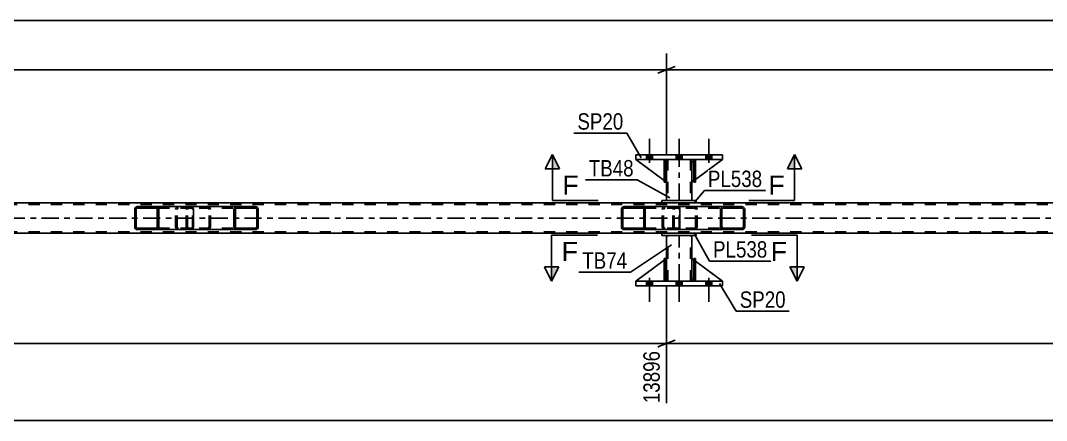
# Model space of a CAD drawing. Header units: millimetres. Extents: x -116 to 725, y -402 to 192.
# Drawn here: x 366.3 to 545.8, y -245.6 to -175.7 of the extents above; entities that cross this region are included whole.
import ezdxf

# ---------------------------------------------------------------- set-up
doc = ezdxf.new("R2010")
doc.units = ezdxf.units.MM
doc.linetypes.add('DXK_LINE_DOT2', pattern=[3.9198, 1.9599, -1.9599])
doc.linetypes.add('DXK_LINE_DOT3', pattern=[5.9187, 2.979, -0.9799, 0.9799, -0.9799])
doc.styles.add('Arial', font='ARIAL.TTF', dxfattribs={"height": 0.2})
doc.styles.add('Arial Narrow', font='ARIALN.TTF', dxfattribs={"height": 0.2})

# ---------------------------------------------------------------- blocks, each defined once
blk = doc.blocks.new('Part-200057545-4224 - 4012')
at = {"color": 2, "linetype": 'Continuous'}
for p, q in [((484.08, -200.19), (483.72, -200.54)), ((483.72, -200.54), (483.72, -203.94)), ((489.12, -199.94), (484.4, -203.44)), ((484.08, -203.68), (483.72, -203.94))]:
    blk.add_line(p, q, dxfattribs=at)
at = {"color": 7, "linetype": 'DXK_LINE_DOT2'}
for p, q in [((484.32, -199.94), (484.08, -200.19)), ((489.12, -199.94), (484.32, -199.94)), ((484.4, -203.44), (484.08, -203.68))]:
    blk.add_line(p, q, dxfattribs=at)
blk = doc.blocks.new('Part-200057545-4153 - 4012')
at = {"linetype": 'Continuous'}
h = blk.add_hatch(dxfattribs=at)
h.set_pattern_fill('', scale=0.7, style=0, pattern_type=0)
h.set_pattern_definition([(45, (492.974, -208.4886), (-1.57154, 1.57154), [])])
h.paths.add_polyline_path([(493.01, -208.67), (492.97, -208.49), (492.86, -208.33), (492.7, -208.23), (492.5, -208.19), (489.27, -208.19), (489.07, -208.23), (488.91, -208.33), (488.8, -208.49), (488.76, -208.67), (488.76, -211.71), (488.8, -211.9), (488.91, -212.05), (489.07, -212.16), (489.27, -212.19), (492.5, -212.19), (492.7, -212.16), (492.86, -212.05), (492.97, -211.9), (493.01, -211.71)])
h.paths.add_polyline_path([(492.74, -211.8), (492.68, -211.88), (492.6, -211.93), (492.5, -211.95), (489.27, -211.95), (489.17, -211.93), (489.09, -211.88), (489.03, -211.8), (489.01, -211.71), (489.01, -208.67), (489.03, -208.58), (489.09, -208.5), (489.17, -208.45), (489.27, -208.43), (492.5, -208.43), (492.6, -208.45), (492.68, -208.5), (492.74, -208.58), (492.76, -208.67), (492.76, -211.71)])
at = {"color": 7, "linetype": 'DXK_LINE_DOT2'}
for p, q in [((480.72, -208.23), (480.92, -208.19)), ((481.4, -208.19), (480.92, -208.19)), ((484.15, -208.19), (484.35, -208.23)), ((492.5, -208.19), (489.27, -208.19)), ((480.41, -208.67), (480.45, -208.49)), ((480.41, -211.71), (480.41, -208.67)), ((480.68, -208.58), (480.66, -208.67)), ((480.66, -211.71), (480.66, -208.67)), ((480.74, -208.5), (480.68, -208.58)), ((480.82, -208.45), (480.74, -208.5)), ((480.92, -208.43), (480.82, -208.45)), ((492.5, -208.43), (480.92, -208.43)), ((484.25, -208.45), (484.15, -208.43)), ((484.33, -208.5), (484.25, -208.45)), ((484.39, -208.58), (484.33, -208.5)), ((484.41, -208.67), (484.39, -208.58)), ((484.41, -211.71), (484.41, -208.67)), ((484.62, -208.49), (484.66, -208.67)), ((484.66, -211.71), (484.66, -208.67)), ((480.45, -211.9), (480.41, -211.71)), ((480.66, -211.71), (480.68, -211.8)), ((484.39, -211.8), (484.41, -211.71)), ((484.66, -211.71), (484.62, -211.9)), ((480.68, -211.8), (480.74, -211.88)), ((480.92, -212.19), (480.72, -212.16)), ((480.74, -211.88), (480.82, -211.93)), ((480.82, -211.93), (480.92, -211.95)), ((492.5, -211.95), (480.92, -211.95)), ((481.4, -212.19), (480.92, -212.19)), ((484.15, -211.95), (484.25, -211.93)), ((484.35, -212.16), (484.15, -212.19)), ((484.25, -211.93), (484.33, -211.88)), ((484.33, -211.88), (484.39, -211.8)), ((492.5, -212.19), (489.27, -212.19))]:
    blk.add_line(p, q, dxfattribs=at)
at = {"color": 2, "linetype": 'Continuous'}
for p, q in [((489.27, -208.19), (481.4, -208.19)), ((489.27, -208.19), (489.07, -208.23)), ((489.27, -208.19), (492.5, -208.19)), ((492.7, -208.23), (492.5, -208.19)), ((488.8, -208.49), (488.76, -208.67)), ((488.76, -211.71), (488.76, -208.67)), ((489.01, -208.67), (489.03, -208.58)), ((489.01, -211.71), (489.01, -208.67)), ((489.03, -208.58), (489.09, -208.5)), ((489.09, -208.5), (489.17, -208.45)), ((489.17, -208.45), (489.27, -208.43)), ((489.27, -208.43), (492.5, -208.43)), ((492.5, -208.43), (492.6, -208.45)), ((492.6, -208.45), (492.68, -208.5)), ((492.68, -208.5), (492.74, -208.58)), ((492.74, -208.58), (492.76, -208.67)), ((492.76, -211.71), (492.76, -208.67)), ((493.01, -208.67), (492.97, -208.49)), ((493.01, -211.71), (493.01, -208.67)), ((488.76, -211.71), (488.8, -211.9)), ((489.03, -211.8), (489.01, -211.71)), ((492.76, -211.71), (492.74, -211.8)), ((492.97, -211.9), (493.01, -211.71)), ((489.27, -212.19), (481.4, -212.19)), ((489.09, -211.88), (489.03, -211.8)), ((489.07, -212.16), (489.27, -212.19)), ((489.17, -211.93), (489.09, -211.88)), ((489.27, -211.95), (489.17, -211.93)), ((489.27, -211.95), (492.5, -211.95)), ((489.27, -212.19), (492.5, -212.19)), ((492.6, -211.93), (492.5, -211.95)), ((492.5, -212.19), (492.7, -212.16)), ((492.68, -211.88), (492.6, -211.93)), ((492.74, -211.8), (492.68, -211.88))]:
    blk.add_line(p, q, dxfattribs=at)
at = {"color": 7, "linetype": 'DXK_LINE_DOT2'}
for centre, start, end in [((480.9, -208.69), 110.7583, 155.68), ((484.17, -208.69), 24.32, 69.2417), ((480.9, -211.69), 204.32, 249.2417), ((484.17, -211.69), 290.7583, 335.68)]:
    blk.add_arc(centre, 0.496, start, end, dxfattribs=at)
at = {"color": 2, "linetype": 'Continuous'}
for centre, start, end in [((489.25, -208.69), 110.7583, 155.68), ((492.52, -208.69), 24.32, 69.2417), ((489.25, -211.69), 204.32, 249.2417), ((492.52, -211.69), 290.7583, 335.68)]:
    blk.add_arc(centre, 0.496, start, end, dxfattribs=at)
blk = doc.blocks.new('Part-200057545-4154 - 4012')
at = {"linetype": 'Continuous'}
h = blk.add_hatch(dxfattribs=at)
h.set_pattern_fill('', scale=0.7, style=0, pattern_type=0)
h.set_pattern_definition([(45, (475.5633, -208.4886), (-1.57154, 1.57154), [])])
h.paths.add_polyline_path([(475.6, -208.67), (475.56, -208.49), (475.45, -208.33), (475.29, -208.23), (475.1, -208.19), (471.91, -208.19), (471.72, -208.23), (471.56, -208.33), (471.45, -208.49), (471.41, -208.67), (471.41, -211.71), (471.45, -211.9), (471.56, -212.05), (471.72, -212.16), (471.91, -212.19), (475.1, -212.19), (475.29, -212.16), (475.45, -212.05), (475.56, -211.9), (475.6, -211.71)])
h.paths.add_polyline_path([(475.33, -211.8), (475.28, -211.88), (475.19, -211.93), (475.1, -211.95), (471.91, -211.95), (471.82, -211.93), (471.74, -211.88), (471.68, -211.8), (471.66, -211.71), (471.66, -208.67), (471.68, -208.58), (471.74, -208.5), (471.82, -208.45), (471.91, -208.43), (475.1, -208.43), (475.19, -208.45), (475.28, -208.5), (475.33, -208.58), (475.35, -208.67), (475.35, -211.71)])
at = {"color": 2, "linetype": 'Continuous'}
for p, q in [((471.91, -208.19), (471.72, -208.23)), ((471.91, -208.19), (475.1, -208.19)), ((481.4, -208.19), (475.1, -208.19)), ((475.29, -208.23), (475.1, -208.19)), ((481.4, -208.19), (481.5, -208.23)), ((471.45, -208.49), (471.41, -208.67)), ((471.41, -211.71), (471.41, -208.67)), ((471.66, -208.67), (471.68, -208.58)), ((471.66, -211.71), (471.66, -208.67)), ((471.68, -208.58), (471.74, -208.5)), ((471.74, -208.5), (471.82, -208.45)), ((471.82, -208.45), (471.91, -208.43)), ((471.91, -208.43), (475.1, -208.43)), ((475.1, -208.43), (475.19, -208.45)), ((475.19, -208.45), (475.28, -208.5)), ((475.28, -208.5), (475.33, -208.58)), ((475.33, -208.58), (475.35, -208.67)), ((475.35, -211.71), (475.35, -208.67)), ((475.6, -208.67), (475.56, -208.49)), ((475.6, -211.71), (475.6, -208.67)), ((481.5, -208.23), (481.59, -208.33)), ((481.59, -208.33), (481.65, -208.49)), ((481.65, -208.49), (481.67, -208.67)), ((481.67, -211.71), (481.67, -208.67)), ((471.41, -211.71), (471.45, -211.9)), ((471.68, -211.8), (471.66, -211.71)), ((475.35, -211.71), (475.33, -211.8)), ((475.56, -211.9), (475.6, -211.71)), ((481.67, -211.71), (481.65, -211.9)), ((471.74, -211.88), (471.68, -211.8)), ((471.72, -212.16), (471.91, -212.19)), ((471.82, -211.93), (471.74, -211.88)), ((471.91, -211.95), (471.82, -211.93)), ((471.91, -211.95), (475.1, -211.95)), ((471.91, -212.19), (475.1, -212.19)), ((475.19, -211.93), (475.1, -211.95)), ((475.1, -212.19), (475.29, -212.16)), ((481.4, -212.19), (475.1, -212.19)), ((475.28, -211.88), (475.19, -211.93)), ((475.33, -211.8), (475.28, -211.88)), ((481.5, -212.16), (481.4, -212.19)), ((481.59, -212.05), (481.5, -212.16)), ((481.65, -211.9), (481.59, -212.05))]:
    blk.add_line(p, q, dxfattribs=at)
at = {"color": 7, "linetype": 'DXK_LINE_DOT2'}
for p, q in [((475.1, -208.19), (471.91, -208.19)), ((478.87, -208.23), (479.06, -208.19)), ((480.41, -208.43), (480.41, -208.19)), ((481.4, -208.43), (471.91, -208.43)), ((478.56, -208.67), (478.6, -208.49)), ((478.56, -211.71), (478.56, -208.67)), ((478.83, -208.58), (478.81, -208.67)), ((478.81, -211.71), (478.81, -208.67)), ((478.89, -208.5), (478.83, -208.58)), ((478.97, -208.45), (478.89, -208.5)), ((479.06, -208.43), (478.97, -208.45)), ((481.45, -208.45), (481.4, -208.43)), ((481.49, -208.5), (481.45, -208.45)), ((481.52, -208.58), (481.49, -208.5)), ((481.53, -208.67), (481.52, -208.58)), ((481.53, -211.71), (481.53, -208.67)), ((478.6, -211.9), (478.56, -211.71)), ((478.81, -211.71), (478.83, -211.8)), ((481.52, -211.8), (481.53, -211.71)), ((481.4, -211.95), (471.91, -211.95)), ((475.1, -212.19), (471.91, -212.19)), ((478.83, -211.8), (478.89, -211.88)), ((479.06, -212.19), (478.87, -212.16)), ((478.89, -211.88), (478.97, -211.93)), ((478.97, -211.93), (479.06, -211.95)), ((480.41, -212.19), (480.41, -211.95)), ((481.4, -211.95), (481.45, -211.93)), ((481.45, -211.93), (481.49, -211.88)), ((481.49, -211.88), (481.52, -211.8))]:
    blk.add_line(p, q, dxfattribs=at)
at = {"color": 2, "linetype": 'Continuous'}
for centre, start, end in [((471.9, -208.69), 111.1941, 156.1506), ((475.11, -208.69), 23.8494, 68.8059), ((471.9, -211.7), 203.8494, 248.8059), ((475.11, -211.7), 291.1941, 336.1506)]:
    blk.add_arc(centre, 0.492, start, end, dxfattribs=at)
at = {"color": 7, "linetype": 'DXK_LINE_DOT2'}
for centre, start, end in [((479.05, -208.69), 111.1941, 156.1506), ((479.05, -211.7), 203.8494, 248.8059)]:
    blk.add_arc(centre, 0.492, start, end, dxfattribs=at)
blk = doc.blocks.new('Part-200057545-4155 - 4012')
at = {"linetype": 'Continuous'}
h = blk.add_hatch(dxfattribs=at)
h.set_pattern_fill('', scale=0.7, style=0, pattern_type=0)
h.set_pattern_definition([(45, (407.8398, -208.4886), (-1.57154, 1.57154), [])])
h.paths.add_polyline_path([(407.88, -208.67), (407.84, -208.49), (407.73, -208.33), (407.56, -208.23), (407.37, -208.19), (404.13, -208.19), (403.94, -208.23), (403.77, -208.33), (403.66, -208.49), (403.62, -208.67), (403.62, -211.71), (403.66, -211.9), (403.77, -212.05), (403.94, -212.16), (404.13, -212.19), (407.37, -212.19), (407.56, -212.16), (407.73, -212.05), (407.84, -211.9), (407.88, -211.71)])
h.paths.add_polyline_path([(407.6, -211.8), (407.55, -211.88), (407.47, -211.93), (407.37, -211.95), (404.13, -211.95), (404.04, -211.93), (403.95, -211.88), (403.9, -211.8), (403.88, -211.71), (403.88, -208.67), (403.9, -208.58), (403.95, -208.5), (404.04, -208.45), (404.13, -208.43), (407.37, -208.43), (407.47, -208.45), (407.55, -208.5), (407.6, -208.58), (407.62, -208.67), (407.62, -211.71)])
at = {"color": 7, "linetype": 'DXK_LINE_DOT2'}
for p, q in [((395.59, -208.23), (395.78, -208.19)), ((396.26, -208.19), (395.78, -208.19)), ((399.02, -208.19), (399.21, -208.23)), ((407.37, -208.19), (404.13, -208.19)), ((395.27, -208.67), (395.31, -208.49)), ((395.27, -211.71), (395.27, -208.67)), ((395.55, -208.58), (395.53, -208.67)), ((395.53, -211.71), (395.53, -208.67)), ((395.6, -208.5), (395.55, -208.58)), ((395.69, -208.45), (395.6, -208.5)), ((395.78, -208.43), (395.69, -208.45)), ((407.37, -208.43), (395.78, -208.43)), ((399.12, -208.45), (399.02, -208.43)), ((399.2, -208.5), (399.12, -208.45)), ((399.25, -208.58), (399.2, -208.5)), ((399.27, -208.67), (399.25, -208.58)), ((399.27, -211.71), (399.27, -208.67)), ((399.49, -208.49), (399.53, -208.67)), ((399.53, -211.71), (399.53, -208.67)), ((395.31, -211.9), (395.27, -211.71)), ((395.53, -211.71), (395.55, -211.8)), ((399.25, -211.8), (399.27, -211.71)), ((399.53, -211.71), (399.49, -211.9)), ((395.55, -211.8), (395.6, -211.88)), ((395.78, -212.19), (395.59, -212.16)), ((395.6, -211.88), (395.69, -211.93)), ((395.69, -211.93), (395.78, -211.95)), ((407.37, -211.95), (395.78, -211.95)), ((396.26, -212.19), (395.78, -212.19)), ((399.02, -211.95), (399.12, -211.93)), ((399.21, -212.16), (399.02, -212.19)), ((399.12, -211.93), (399.2, -211.88)), ((399.2, -211.88), (399.25, -211.8)), ((407.37, -212.19), (404.13, -212.19))]:
    blk.add_line(p, q, dxfattribs=at)
at = {"color": 2, "linetype": 'Continuous'}
for p, q in [((404.13, -208.19), (396.26, -208.19)), ((404.13, -208.19), (403.94, -208.23)), ((404.13, -208.19), (407.37, -208.19)), ((407.56, -208.23), (407.37, -208.19)), ((403.66, -208.49), (403.62, -208.67)), ((403.62, -211.71), (403.62, -208.67)), ((403.88, -208.67), (403.9, -208.58)), ((403.88, -211.71), (403.88, -208.67)), ((403.9, -208.58), (403.95, -208.5)), ((403.95, -208.5), (404.04, -208.45)), ((404.04, -208.45), (404.13, -208.43)), ((404.13, -208.43), (407.37, -208.43)), ((407.37, -208.43), (407.47, -208.45)), ((407.47, -208.45), (407.55, -208.5)), ((407.55, -208.5), (407.6, -208.58)), ((407.6, -208.58), (407.62, -208.67)), ((407.62, -211.71), (407.62, -208.67)), ((407.88, -208.67), (407.84, -208.49)), ((407.88, -211.71), (407.88, -208.67)), ((403.62, -211.71), (403.66, -211.9)), ((403.9, -211.8), (403.88, -211.71)), ((407.62, -211.71), (407.6, -211.8)), ((407.84, -211.9), (407.88, -211.71)), ((404.13, -212.19), (396.26, -212.19)), ((403.95, -211.88), (403.9, -211.8)), ((403.94, -212.16), (404.13, -212.19)), ((404.04, -211.93), (403.95, -211.88)), ((404.13, -211.95), (404.04, -211.93)), ((404.13, -211.95), (407.37, -211.95)), ((404.13, -212.19), (407.37, -212.19)), ((407.47, -211.93), (407.37, -211.95)), ((407.37, -212.19), (407.56, -212.16)), ((407.55, -211.88), (407.47, -211.93)), ((407.6, -211.8), (407.55, -211.88))]:
    blk.add_line(p, q, dxfattribs=at)
at = {"color": 7, "linetype": 'DXK_LINE_DOT2'}
for centre, start, end in [((395.76, -208.69), 110.7583, 155.68), ((399.04, -208.69), 24.32, 69.2417), ((395.76, -211.69), 204.32, 249.2417), ((399.04, -211.69), 290.7583, 335.68)]:
    blk.add_arc(centre, 0.496, start, end, dxfattribs=at)
at = {"color": 2, "linetype": 'Continuous'}
for centre, start, end in [((404.11, -208.69), 110.7583, 155.68), ((407.39, -208.69), 24.32, 69.2417), ((404.11, -211.69), 204.32, 249.2417), ((407.39, -211.69), 290.7583, 335.68)]:
    blk.add_arc(centre, 0.496, start, end, dxfattribs=at)
blk = doc.blocks.new('Part-200057545-4193 - 4012')
at = {"color": 2, "linetype": 'Continuous'}
for p, q in [((479.32, -199.94), (479.32, -200.54)), ((483.72, -199.94), (483.72, -200.54)), ((479.32, -203.94), (479.32, -207.14)), ((483.72, -203.94), (483.72, -207.14))]:
    blk.add_line(p, q, dxfattribs=at)
at = {"color": 7, "linetype": 'DXK_LINE_DOT2'}
for p, q in [((483.72, -199.94), (479.32, -199.94)), ((479.32, -200.54), (479.32, -203.94)), ((479.56, -199.94), (479.56, -207.14)), ((483.48, -199.94), (483.48, -207.14)), ((483.72, -200.54), (483.72, -203.94)), ((483.72, -207.14), (479.32, -207.14))]:
    blk.add_line(p, q, dxfattribs=at)
at = {"color": 7, "linetype": 'DXK_LINE_DOT3'}
blk.add_line((481.52, -207.14), (481.52, -199.94), dxfattribs=at)
blk = doc.blocks.new('Part-200057545-4198 - 4012')
at = {"color": 2, "linetype": 'Continuous'}
for p, q in [((484.52, -207.14), (478.52, -207.14)), ((478.52, -207.54), (478.52, -207.14)), ((484.52, -207.54), (478.52, -207.54)), ((484.52, -207.54), (484.52, -207.14))]:
    blk.add_line(p, q, dxfattribs=at)
blk = doc.blocks.new('Part-200057545-4203 - 4012')
at = {"color": 2, "linetype": 'Continuous'}
for p, q in [((484.52, -212.83), (478.52, -212.83)), ((478.52, -213.23), (478.52, -212.83)), ((484.52, -213.23), (478.52, -213.23)), ((484.52, -213.23), (484.52, -212.83))]:
    blk.add_line(p, q, dxfattribs=at)
blk = doc.blocks.new('Part-200057545-4208 - 4012')
at = {"color": 2, "linetype": 'Continuous'}
for p, q in [((479.32, -217.23), (479.32, -213.23)), ((483.72, -217.23), (483.72, -213.23)), ((479.32, -221.23), (479.32, -220.63)), ((483.72, -221.23), (483.72, -220.63))]:
    blk.add_line(p, q, dxfattribs=at)
at = {"color": 7, "linetype": 'DXK_LINE_DOT2'}
for p, q in [((483.72, -213.23), (479.32, -213.23)), ((479.56, -221.23), (479.56, -213.23)), ((483.48, -221.23), (483.48, -213.23)), ((479.32, -220.63), (479.32, -217.23)), ((483.72, -220.63), (483.72, -217.23)), ((479.32, -221.23), (483.72, -221.23))]:
    blk.add_line(p, q, dxfattribs=at)
at = {"color": 7, "linetype": 'DXK_LINE_DOT3'}
blk.add_line((481.52, -221.23), (481.52, -213.23), dxfattribs=at)
blk = doc.blocks.new('Part-200057545-4209 - 4012')
at = {"color": 7, "linetype": 'DXK_LINE_DOT2'}
for p, q in [((478.88, -200.54), (478.88, -199.94)), ((478.88, -199.94), (478.88, -199.94)), ((478.88, -199.94), (478.88, -203.94)), ((479.2, -199.94), (478.88, -199.94)), ((478.88, -203.94), (478.88, -200.54)), ((478.88, -200.54), (479.2, -200.54)), ((479.2, -200.54), (479.2, -199.94)), ((479.2, -203.94), (479.2, -199.94)), ((479.2, -200.54), (479.2, -203.94)), ((478.88, -203.94), (479.2, -203.94))]:
    blk.add_line(p, q, dxfattribs=at)
blk = doc.blocks.new('Part-200057545-4210 - 4012')
at = {"color": 7, "linetype": 'DXK_LINE_DOT2'}
for p, q in [((484.08, -200.54), (484.08, -199.94)), ((484.08, -199.94), (484.08, -199.94)), ((484.08, -199.94), (484.08, -203.94)), ((484.4, -199.94), (484.08, -199.94)), ((484.08, -203.94), (484.08, -200.54)), ((484.08, -200.54), (484.4, -200.54)), ((484.4, -200.54), (484.4, -199.94)), ((484.4, -203.94), (484.4, -199.94)), ((484.4, -200.54), (484.4, -203.94)), ((484.08, -203.94), (484.4, -203.94))]:
    blk.add_line(p, q, dxfattribs=at)
blk = doc.blocks.new('Part-200057545-4211 - 4012')
at = {"color": 2, "linetype": 'Continuous'}
for p, q in [((479.2, -199.94), (478.88, -199.94)), ((478.88, -199.94), (478.88, -203.94)), ((479.2, -199.94), (479.2, -199.94)), ((479.2, -199.94), (479.2, -203.94)), ((479.2, -203.94), (478.88, -203.94))]:
    blk.add_line(p, q, dxfattribs=at)
at = {"color": 7, "linetype": 'DXK_LINE_DOT2'}
for p, q in [((478.88, -200.54), (478.88, -199.94)), ((479.2, -200.54), (478.88, -200.54)), ((478.88, -200.54), (478.88, -203.94)), ((479.2, -200.54), (479.2, -199.94)), ((479.2, -199.94), (479.2, -199.94)), ((479.2, -203.94), (479.2, -200.54))]:
    blk.add_line(p, q, dxfattribs=at)
blk = doc.blocks.new('Part-200057545-4212 - 4012')
at = {"color": 2, "linetype": 'Continuous'}
for p, q in [((484.4, -199.94), (484.08, -199.94)), ((484.08, -199.94), (484.08, -203.94)), ((484.4, -199.94), (484.4, -199.94)), ((484.4, -199.94), (484.4, -203.94)), ((484.4, -203.94), (484.08, -203.94))]:
    blk.add_line(p, q, dxfattribs=at)
at = {"color": 7, "linetype": 'DXK_LINE_DOT2'}
for p, q in [((484.08, -200.54), (484.08, -199.94)), ((484.4, -200.54), (484.08, -200.54)), ((484.08, -200.54), (484.08, -203.94)), ((484.4, -200.54), (484.4, -199.94)), ((484.4, -199.94), (484.4, -199.94)), ((484.4, -203.94), (484.4, -200.54))]:
    blk.add_line(p, q, dxfattribs=at)
blk = doc.blocks.new('Part-200057545-4215 - 4012')
at = {"color": 7, "linetype": 'DXK_LINE_DOT2'}
for p, q in [((479.32, -203.94), (473.92, -199.94)), ((473.92, -199.94), (478.72, -199.94)), ((478.72, -199.94), (479.32, -200.54)), ((479.32, -200.54), (478.72, -199.94)), ((479.32, -200.54), (479.32, -203.94)), ((479.32, -200.54), (479.32, -200.54)), ((479.32, -200.54), (479.32, -203.94))]:
    blk.add_line(p, q, dxfattribs=at)
blk = doc.blocks.new('Part-200057545-4218 - 4012')
at = {"color": 2, "linetype": 'Continuous'}
for p, q in [((478.88, -203.61), (473.92, -199.94)), ((478.88, -200.1), (478.72, -199.94)), ((479.32, -200.54), (479.2, -200.42)), ((479.32, -200.54), (479.32, -200.54)), ((479.32, -203.94), (479.32, -200.54)), ((479.2, -203.85), (479.32, -203.94)), ((479.32, -203.94), (479.32, -203.94))]:
    blk.add_line(p, q, dxfattribs=at)
at = {"color": 7, "linetype": 'DXK_LINE_DOT2'}
for p, q in [((478.72, -199.94), (473.92, -199.94)), ((478.72, -199.94), (479.32, -200.54)), ((479.2, -200.42), (478.88, -200.1)), ((479.32, -200.54), (479.32, -203.94)), ((479.2, -203.85), (478.88, -203.61))]:
    blk.add_line(p, q, dxfattribs=at)
blk = doc.blocks.new('Part-200057545-4221 - 4012')
at = {"color": 7, "linetype": 'DXK_LINE_DOT2'}
for p, q in [((484.32, -199.94), (483.72, -200.54)), ((483.72, -203.94), (489.12, -199.94)), ((483.72, -200.54), (483.72, -203.94)), ((489.12, -199.94), (484.32, -199.94))]:
    blk.add_line(p, q, dxfattribs=at)
blk = doc.blocks.new('Part-200057545-4225 - 4012')
at = {"color": 7, "linetype": 'DXK_LINE_DOT2'}
for p, q in [((478.88, -217.23), (479.2, -217.23)), ((478.88, -220.63), (478.88, -217.23)), ((478.88, -217.23), (478.88, -221.23)), ((479.2, -217.23), (479.2, -220.63)), ((479.2, -221.23), (479.2, -217.33)), ((479.2, -220.63), (478.88, -220.63)), ((478.88, -221.23), (478.88, -220.63)), ((479.2, -220.63), (479.2, -221.23)), ((479.2, -221.23), (478.88, -221.23)), ((479.2, -221.23), (479.2, -221.23))]:
    blk.add_line(p, q, dxfattribs=at)
blk = doc.blocks.new('Part-200057545-4226 - 4012')
at = {"color": 7, "linetype": 'DXK_LINE_DOT2'}
for p, q in [((484.4, -217.23), (484.08, -217.23)), ((484.08, -220.63), (484.08, -217.23)), ((484.08, -217.23), (484.08, -221.23)), ((484.4, -217.23), (484.4, -220.63)), ((484.4, -221.23), (484.4, -217.23)), ((484.4, -220.63), (484.08, -220.63)), ((484.08, -221.23), (484.08, -220.63)), ((484.4, -220.63), (484.4, -221.23)), ((484.4, -221.23), (484.08, -221.23)), ((484.4, -221.23), (484.4, -221.23))]:
    blk.add_line(p, q, dxfattribs=at)
blk = doc.blocks.new('Part-200057545-4227 - 4012')
at = {"color": 2, "linetype": 'Continuous'}
for p, q in [((478.88, -221.23), (478.88, -217.23)), ((478.88, -217.23), (479.2, -217.23)), ((479.2, -221.23), (479.2, -217.23)), ((478.88, -221.23), (478.88, -221.23)), ((479.2, -221.23), (478.88, -221.23))]:
    blk.add_line(p, q, dxfattribs=at)
at = {"color": 7, "linetype": 'DXK_LINE_DOT2'}
for p, q in [((478.88, -217.23), (478.88, -220.63)), ((479.2, -220.63), (479.2, -217.23)), ((478.88, -220.63), (478.88, -221.23)), ((478.88, -220.63), (479.2, -220.63)), ((479.2, -221.23), (479.2, -220.63)), ((479.2, -221.23), (479.2, -221.23))]:
    blk.add_line(p, q, dxfattribs=at)
blk = doc.blocks.new('Part-200057545-4228 - 4012')
at = {"color": 2, "linetype": 'Continuous'}
for p, q in [((484.08, -221.23), (484.08, -217.23)), ((484.08, -217.23), (484.4, -217.23)), ((484.4, -221.23), (484.4, -217.23)), ((484.08, -221.23), (484.08, -221.23)), ((484.4, -221.23), (484.08, -221.23))]:
    blk.add_line(p, q, dxfattribs=at)
at = {"color": 7, "linetype": 'DXK_LINE_DOT2'}
for p, q in [((484.08, -217.23), (484.08, -220.63)), ((484.4, -220.63), (484.4, -217.23)), ((484.08, -220.63), (484.08, -221.23)), ((484.08, -220.63), (484.4, -220.63)), ((484.4, -221.23), (484.4, -220.63)), ((484.4, -221.23), (484.4, -221.23))]:
    blk.add_line(p, q, dxfattribs=at)
blk = doc.blocks.new('Part-200057545-4231 - 4012')
at = {"color": 7, "linetype": 'DXK_LINE_DOT2'}
for p, q in [((479.32, -217.23), (473.92, -221.23)), ((479.32, -220.63), (479.32, -217.23)), ((479.32, -217.23), (479.32, -220.63)), ((478.72, -221.23), (479.32, -220.63)), ((479.32, -220.63), (478.72, -221.23)), ((479.32, -220.63), (479.32, -220.63)), ((473.92, -221.23), (478.72, -221.23))]:
    blk.add_line(p, q, dxfattribs=at)
blk = doc.blocks.new('Part-200057545-4234 - 4012')
at = {"color": 2, "linetype": 'Continuous'}
for p, q in [((478.88, -217.56), (473.92, -221.23)), ((479.32, -217.23), (479.2, -217.33)), ((479.32, -220.63), (479.32, -217.23)), ((479.32, -220.63), (479.2, -220.76)), ((479.32, -220.63), (479.32, -220.63)), ((478.88, -221.08), (478.72, -221.23))]:
    blk.add_line(p, q, dxfattribs=at)
at = {"color": 7, "linetype": 'DXK_LINE_DOT2'}
for p, q in [((479.2, -217.33), (478.88, -217.56)), ((479.32, -220.63), (479.32, -217.23)), ((479.32, -220.63), (478.72, -221.23)), ((479.2, -220.76), (478.88, -221.08)), ((473.92, -221.23), (478.72, -221.23))]:
    blk.add_line(p, q, dxfattribs=at)
blk = doc.blocks.new('Part-200057545-4237 - 4012')
at = {"color": 7, "linetype": 'DXK_LINE_DOT2'}
for p, q in [((483.72, -220.63), (483.72, -217.23)), ((483.72, -217.23), (489.12, -221.23)), ((484.32, -221.23), (483.72, -220.63)), ((489.12, -221.23), (484.32, -221.23))]:
    blk.add_line(p, q, dxfattribs=at)
blk = doc.blocks.new('Part-200057545-4240 - 4012')
at = {"color": 2, "linetype": 'Continuous'}
for p, q in [((483.72, -220.63), (483.72, -217.23)), ((484.08, -217.49), (483.72, -217.23)), ((489.12, -221.23), (484.4, -217.73)), ((484.08, -220.99), (483.72, -220.63))]:
    blk.add_line(p, q, dxfattribs=at)
at = {"color": 7, "linetype": 'DXK_LINE_DOT2'}
for p, q in [((484.4, -217.73), (484.08, -217.49)), ((484.32, -221.23), (484.08, -220.99)), ((489.12, -221.23), (484.32, -221.23)), ((489.12, -221.23), (489.12, -221.23)), ((489.12, -221.23), (489.12, -221.23))]:
    blk.add_line(p, q, dxfattribs=at)
blk = doc.blocks.new('Part-200057545-4245 - 4012')
at = {"color": 2, "linetype": 'Continuous'}
for p, q in [((473.92, -221.23), (473.92, -222.03)), ((489.12, -221.23), (473.92, -221.23)), ((473.92, -222.03), (489.12, -222.03)), ((489.12, -222.03), (489.12, -221.23))]:
    blk.add_line(p, q, dxfattribs=at)
blk = doc.blocks.new('Part-200057545-4250 - 4012')
at = {"color": 2, "linetype": 'Continuous'}
for p, q in [((489.12, -199.14), (473.92, -199.14)), ((473.92, -199.14), (473.92, -199.94)), ((489.12, -199.94), (489.12, -199.14)), ((473.92, -199.94), (489.12, -199.94))]:
    blk.add_line(p, q, dxfattribs=at)
blk = doc.blocks.new('Part-200057545-4251 - 4012')
at = {"linetype": 'Continuous'}
h = blk.add_hatch(dxfattribs=at)
h.set_pattern_fill('', scale=0.7, style=0, pattern_type=0)
h.set_pattern_definition([(45, (390.429, -208.4886), (-1.57154, 1.57154), [])])
h.paths.add_polyline_path([(390.47, -208.67), (390.43, -208.49), (390.32, -208.33), (390.16, -208.23), (389.96, -208.19), (386.78, -208.19), (386.59, -208.23), (386.42, -208.33), (386.32, -208.49), (386.28, -208.67), (386.28, -211.71), (386.32, -211.9), (386.42, -212.05), (386.59, -212.16), (386.78, -212.19), (389.96, -212.19), (390.16, -212.16), (390.32, -212.05), (390.43, -211.9), (390.47, -211.71)])
h.paths.add_polyline_path([(390.2, -211.8), (390.14, -211.88), (390.06, -211.93), (389.96, -211.95), (386.78, -211.95), (386.68, -211.93), (386.6, -211.88), (386.55, -211.8), (386.53, -211.71), (386.53, -208.67), (386.55, -208.58), (386.6, -208.5), (386.68, -208.45), (386.78, -208.43), (389.96, -208.43), (390.06, -208.45), (390.14, -208.5), (390.2, -208.58), (390.22, -208.67), (390.22, -211.71)])
at = {"color": 2, "linetype": 'Continuous'}
for p, q in [((386.78, -208.19), (386.59, -208.23)), ((386.78, -208.19), (389.96, -208.19)), ((396.26, -208.19), (389.96, -208.19)), ((390.16, -208.23), (389.96, -208.19)), ((396.26, -208.19), (396.37, -208.23)), ((386.32, -208.49), (386.28, -208.67)), ((386.28, -211.71), (386.28, -208.67)), ((386.53, -208.67), (386.55, -208.58)), ((386.53, -211.71), (386.53, -208.67)), ((386.55, -208.58), (386.6, -208.5)), ((386.6, -208.5), (386.68, -208.45)), ((386.68, -208.45), (386.78, -208.43)), ((386.78, -208.43), (389.96, -208.43)), ((389.96, -208.43), (390.06, -208.45)), ((390.06, -208.45), (390.14, -208.5)), ((390.14, -208.5), (390.2, -208.58)), ((390.2, -208.58), (390.22, -208.67)), ((390.22, -211.71), (390.22, -208.67)), ((390.47, -208.67), (390.43, -208.49)), ((390.47, -211.71), (390.47, -208.67)), ((396.37, -208.23), (396.46, -208.33)), ((396.46, -208.33), (396.52, -208.49)), ((396.52, -208.49), (396.54, -208.67)), ((396.54, -211.71), (396.54, -208.67)), ((386.28, -211.71), (386.32, -211.9)), ((386.55, -211.8), (386.53, -211.71)), ((390.22, -211.71), (390.2, -211.8)), ((390.43, -211.9), (390.47, -211.71)), ((396.54, -211.71), (396.52, -211.9)), ((386.6, -211.88), (386.55, -211.8)), ((386.59, -212.16), (386.78, -212.19)), ((386.68, -211.93), (386.6, -211.88)), ((386.78, -211.95), (386.68, -211.93)), ((386.78, -211.95), (389.96, -211.95)), ((386.78, -212.19), (389.96, -212.19)), ((390.06, -211.93), (389.96, -211.95)), ((389.96, -212.19), (390.16, -212.16)), ((396.26, -212.19), (389.96, -212.19)), ((390.14, -211.88), (390.06, -211.93)), ((390.2, -211.8), (390.14, -211.88)), ((396.37, -212.16), (396.26, -212.19)), ((396.46, -212.05), (396.37, -212.16)), ((396.52, -211.9), (396.46, -212.05))]:
    blk.add_line(p, q, dxfattribs=at)
at = {"color": 7, "linetype": 'DXK_LINE_DOT2'}
for p, q in [((389.96, -208.19), (386.78, -208.19)), ((393.74, -208.23), (393.93, -208.19)), ((395.27, -208.43), (395.27, -208.19)), ((396.26, -208.43), (386.78, -208.43)), ((393.43, -208.67), (393.47, -208.49)), ((393.43, -211.71), (393.43, -208.67)), ((393.7, -208.58), (393.68, -208.67)), ((393.68, -211.71), (393.68, -208.67)), ((393.75, -208.5), (393.7, -208.58)), ((393.83, -208.45), (393.75, -208.5)), ((393.93, -208.43), (393.83, -208.45)), ((396.32, -208.45), (396.26, -208.43)), ((396.36, -208.5), (396.32, -208.45)), ((396.39, -208.58), (396.36, -208.5)), ((396.4, -208.67), (396.39, -208.58)), ((396.4, -211.71), (396.4, -208.67)), ((393.47, -211.9), (393.43, -211.71)), ((393.68, -211.71), (393.7, -211.8)), ((396.39, -211.8), (396.4, -211.71)), ((396.26, -211.95), (386.78, -211.95)), ((389.96, -212.19), (386.78, -212.19)), ((393.7, -211.8), (393.75, -211.88)), ((393.93, -212.19), (393.74, -212.16)), ((393.75, -211.88), (393.83, -211.93)), ((393.83, -211.93), (393.93, -211.95)), ((395.27, -212.19), (395.27, -211.95)), ((396.26, -211.95), (396.32, -211.93)), ((396.32, -211.93), (396.36, -211.88)), ((396.36, -211.88), (396.39, -211.8))]:
    blk.add_line(p, q, dxfattribs=at)
at = {"color": 2, "linetype": 'Continuous'}
for centre, start, end in [((386.77, -208.69), 111.1941, 156.1506), ((389.98, -208.69), 23.8494, 68.8059), ((386.77, -211.7), 203.8494, 248.8059), ((389.98, -211.7), 291.1941, 336.1506)]:
    blk.add_arc(centre, 0.492, start, end, dxfattribs=at)
at = {"color": 7, "linetype": 'DXK_LINE_DOT2'}
for centre, start, end in [((393.92, -208.69), 111.1941, 156.1506), ((393.92, -211.7), 203.8494, 248.8059)]:
    blk.add_arc(centre, 0.492, start, end, dxfattribs=at)
blk = doc.blocks.new('Part-200057545-4253 - 4012')
at = {"color": 2, "linetype": 'Continuous'}
for p, q in [((620.52, -207.55), (-38.4, -207.55)), ((478.52, -212.83), (229.11, -212.83)), ((620.52, -212.83), (484.52, -212.83))]:
    blk.add_line(p, q, dxfattribs=at)
at = {"color": 7, "linetype": 'DXK_LINE_DOT2'}
for p, q in [((620.52, -207.79), (-38.4, -207.79)), ((620.52, -212.59), (-38.4, -212.59)), ((484.52, -212.83), (478.52, -212.83))]:
    blk.add_line(p, q, dxfattribs=at)
at = {"color": 7, "linetype": 'DXK_LINE_DOT3'}
blk.add_line((-38.4, -210.19), (620.52, -210.19), dxfattribs=at)
blk = doc.blocks.new('Bolt-200057545-4266 - 4012')
at = {"linetype": 'Continuous'}
for points in [[(476.84, -221.23), (475.8, -221.23), (475.8, -222.03), (476.84, -222.03)], [(476.84, -221.23), (475.8, -221.23), (475.8, -222.03), (476.84, -222.03)], [(476.84, -221.23), (475.8, -221.23), (475.8, -222.03), (476.84, -222.03)], [(482.04, -221.23), (481, -221.23), (481, -222.03), (482.04, -222.03)], [(482.04, -221.23), (481, -221.23), (481, -222.03), (482.04, -222.03)], [(487.24, -221.23), (486.2, -221.23), (486.2, -222.03), (487.24, -222.03)], [(487.24, -221.23), (486.2, -221.23), (486.2, -222.03), (487.24, -222.03)], [(487.24, -221.23), (486.2, -221.23), (486.2, -222.03), (487.24, -222.03)]]:
    blk.add_hatch(color=1, dxfattribs=at).paths.add_polyline_path(points)
at = {"color": 1, "linetype": 'Continuous'}
for p, q in [((476.32, -220.63), (476.32, -224.83)), ((476.32, -220.63), (476.32, -224.83)), ((476.32, -220.63), (476.32, -224.83)), ((481.52, -220.63), (481.52, -224.83)), ((481.52, -220.63), (481.52, -224.83)), ((486.72, -220.63), (486.72, -224.83)), ((486.72, -220.63), (486.72, -224.83)), ((486.72, -220.63), (486.72, -224.83)), ((475.8, -221.23), (475.8, -222.03)), ((475.8, -221.23), (475.8, -222.03)), ((475.8, -221.23), (475.8, -222.03)), ((476.84, -221.23), (476.84, -222.03)), ((476.84, -221.23), (476.84, -222.03)), ((476.84, -221.23), (476.84, -222.03)), ((481, -221.23), (481, -222.03)), ((481, -221.23), (481, -222.03)), ((482.04, -221.23), (482.04, -222.03)), ((482.04, -221.23), (482.04, -222.03)), ((486.2, -221.23), (486.2, -222.03)), ((486.2, -221.23), (486.2, -222.03)), ((486.2, -221.23), (486.2, -222.03)), ((487.24, -221.23), (487.24, -222.03)), ((487.24, -221.23), (487.24, -222.03)), ((487.24, -221.23), (487.24, -222.03))]:
    blk.add_line(p, q, dxfattribs=at)
blk = doc.blocks.new('Bolt-200057545-4267 - 4012')
at = {"linetype": 'Continuous'}
for points in [[(475.8, -199.94), (476.84, -199.94), (476.84, -199.14), (475.8, -199.14)], [(475.8, -199.94), (476.84, -199.94), (476.84, -199.14), (475.8, -199.14)], [(475.8, -199.94), (476.84, -199.94), (476.84, -199.14), (475.8, -199.14)], [(481, -199.94), (482.04, -199.94), (482.04, -199.14), (481, -199.14)], [(481, -199.94), (482.04, -199.94), (482.04, -199.14), (481, -199.14)], [(486.2, -199.94), (487.24, -199.94), (487.24, -199.14), (486.2, -199.14)], [(486.2, -199.94), (487.24, -199.94), (487.24, -199.14), (486.2, -199.14)], [(486.2, -199.94), (487.24, -199.94), (487.24, -199.14), (486.2, -199.14)]]:
    blk.add_hatch(color=1, dxfattribs=at).paths.add_polyline_path(points)
at = {"color": 1, "linetype": 'Continuous'}
for p, q in [((476.32, -200.54), (476.32, -196.34)), ((476.32, -200.54), (476.32, -196.34)), ((476.32, -200.54), (476.32, -196.34)), ((481.52, -200.54), (481.52, -196.34)), ((481.52, -200.54), (481.52, -196.34)), ((486.72, -200.54), (486.72, -196.34)), ((486.72, -200.54), (486.72, -196.34)), ((486.72, -200.54), (486.72, -196.34)), ((475.8, -199.94), (475.8, -199.14)), ((475.8, -199.94), (475.8, -199.14)), ((475.8, -199.94), (475.8, -199.14)), ((476.84, -199.94), (476.84, -199.14)), ((476.84, -199.94), (476.84, -199.14)), ((476.84, -199.94), (476.84, -199.14)), ((481, -199.94), (481, -199.14)), ((481, -199.94), (481, -199.14)), ((482.04, -199.94), (482.04, -199.14)), ((482.04, -199.94), (482.04, -199.14)), ((486.2, -199.94), (486.2, -199.14)), ((486.2, -199.94), (486.2, -199.14)), ((486.2, -199.94), (486.2, -199.14)), ((487.24, -199.94), (487.24, -199.14)), ((487.24, -199.94), (487.24, -199.14)), ((487.24, -199.94), (487.24, -199.14))]:
    blk.add_line(p, q, dxfattribs=at)
blk = doc.blocks.new('StraightDimension-200057545-4339 - 4012')
at = {"color": 7, "linetype": 'Continuous'}
for p, q in [((479.32, -198.94), (479.32, -181.42)), ((223.91, -184.27), (479.32, -184.27)), ((477.82, -184.87), (480.82, -183.67))]:
    blk.add_line(p, q, dxfattribs=at)
blk = doc.blocks.new('StraightDimension-200057545-4332 - 4012')
at = {"color": 7, "linetype": 'Continuous'}
for p, q in [((479.32, -198.94), (479.32, -181.42)), ((629.14, -206.94), (629.14, -181.42)), ((480.82, -183.67), (477.82, -184.87)), ((479.32, -184.27), (629.14, -184.27)), ((627.64, -184.87), (630.64, -183.67))]:
    blk.add_line(p, q, dxfattribs=at)
at = {"color": 0}
blk.add_wipeout([(558.49, -183.52), (558.49, -179.32), (549.97, -179.32), (549.97, -183.52)], dxfattribs=at)
at = {"color": 3, "style": 'Arial Narrow'}
blk.add_text('3899', height=2.863, dxfattribs=at).set_placement((550.57, -182.92))
blk = doc.blocks.new('StraightDimension-200057545-4357 - 4012')
at = {"color": 7, "linetype": 'Continuous'}
for p, q in [((479.32, -222.23), (479.32, -242.55)), ((477.82, -232.71), (480.82, -231.51)), ((223.91, -232.11), (479.32, -232.11))]:
    blk.add_line(p, q, dxfattribs=at)
at = {"color": 0, "linetype": 'Continuous'}
blk.add_wipeout([(478.72, -232.81), (474.52, -232.81), (474.52, -243.15), (478.72, -243.15)], dxfattribs=at)
at = {"color": 3, "linetype": 'Continuous', "style": 'Arial Narrow'}
blk.add_text('13896', height=2.863, rotation=90.0002, dxfattribs=at).set_placement((478.12, -242.55))
blk = doc.blocks.new('StraightDimension-200057545-4363 - 4012')
at = {"color": 7, "linetype": 'Continuous'}
for p, q in [((629.14, -213.83), (629.14, -242.55)), ((479.32, -222.23), (479.32, -242.55)), ((480.82, -231.51), (477.82, -232.71)), ((627.64, -232.71), (630.64, -231.51)), ((479.32, -232.11), (629.14, -232.11))]:
    blk.add_line(p, q, dxfattribs=at)
at = {"color": 0}
blk.add_wipeout([(558.49, -231.36), (558.49, -227.16), (549.97, -227.16), (549.97, -231.36)], dxfattribs=at)
at = {"color": 0, "linetype": 'Continuous'}
blk.add_wipeout([(628.54, -232.81), (624.34, -232.81), (624.34, -243.15), (628.54, -243.15)], dxfattribs=at)
at = {"color": 3, "style": 'Arial Narrow'}
blk.add_text('3899', height=2.863, dxfattribs=at).set_placement((550.57, -230.76))
at = {"color": 3, "linetype": 'Continuous', "style": 'Arial Narrow'}
blk.add_text('17794', height=2.863, rotation=90.0002, dxfattribs=at).set_placement((627.94, -242.55))
blk = doc.blocks.new('StraightDimension-200057545-4390 - 4012')
at = {"color": 7, "linetype": 'Continuous'}
blk.add_line((-47.02, -175.65), (629.14, -175.65), dxfattribs=at)
blk = doc.blocks.new('StraightDimension-200057545-4405 - 4012')
at = {"color": 7, "linetype": 'Continuous'}
blk.add_line((-47.66, -245.58), (629.78, -245.58), dxfattribs=at)
blk = doc.blocks.new('Mark-200057545-4189 - 4012')
at = {"color": 0}
blk.add_wipeout([(473.57, -202.91), (473.57, -199.91), (465.71, -199.91), (465.71, -202.91)], dxfattribs=at)
blk.add_wipeout([(473.57, -202.91), (473.57, -199.91), (465.71, -199.91), (465.71, -202.91)], dxfattribs=at)
at = {"color": 30, "linetype": 'Continuous'}
for p in [(465.11, -203.51), (479.92, -206.65)]:
    blk.add_line(p, (474.17, -203.51), dxfattribs=at)
at = {"color": 3, "style": 'Arial Narrow'}
blk.add_text('TB48', height=2.863, dxfattribs=at).set_placement((465.71, -202.91))
blk = doc.blocks.new('Mark-200057545-4194 - 4012')
at = {"color": 0}
blk.add_wipeout([(496.05, -204.76), (496.05, -201.76), (486.55, -201.76), (486.55, -204.76)], dxfattribs=at)
blk.add_wipeout([(496.05, -204.76), (496.05, -201.76), (486.55, -201.76), (486.55, -204.76)], dxfattribs=at)
at = {"color": 30, "linetype": 'Continuous'}
for p, q in [((484.24, -207.35), (485.95, -205.36)), ((485.95, -205.36), (496.65, -205.36))]:
    blk.add_line(p, q, dxfattribs=at)
at = {"color": 3, "style": 'Arial Narrow'}
blk.add_text('PL538', height=2.863, dxfattribs=at).set_placement((486.55, -204.76))
blk = doc.blocks.new('Mark-200057545-4199 - 4012')
at = {"color": 0}
blk.add_wipeout([(496.95, -217.1), (496.95, -214.1), (487.45, -214.1), (487.45, -217.1)], dxfattribs=at)
blk.add_wipeout([(496.95, -217.1), (496.95, -214.1), (487.45, -214.1), (487.45, -217.1)], dxfattribs=at)
at = {"color": 30, "linetype": 'Continuous'}
for p, q in [((484.23, -213.02), (486.85, -217.7)), ((486.85, -217.7), (497.55, -217.7))]:
    blk.add_line(p, q, dxfattribs=at)
at = {"color": 3, "style": 'Arial Narrow'}
blk.add_text('PL538', height=2.863, dxfattribs=at).set_placement((487.45, -217.1))
blk = doc.blocks.new('Mark-200057545-4204 - 4012')
at = {"color": 0}
blk.add_wipeout([(472.43, -219.04), (472.43, -216.04), (464.57, -216.04), (464.57, -219.04)], dxfattribs=at)
blk.add_wipeout([(472.43, -219.04), (472.43, -216.04), (464.57, -216.04), (464.57, -219.04)], dxfattribs=at)
at = {"color": 30, "linetype": 'Continuous'}
for p in [(480.21, -214.84), (463.97, -219.64)]:
    blk.add_line(p, (473.03, -219.64), dxfattribs=at)
at = {"color": 3, "style": 'Arial Narrow'}
blk.add_text('TB74', height=2.863, dxfattribs=at).set_placement((464.57, -219.04))
blk = doc.blocks.new('Mark-200057545-4241 - 4012')
at = {"color": 0}
blk.add_wipeout([(500.16, -225.87), (500.16, -222.87), (492.12, -222.87), (492.12, -225.87)], dxfattribs=at)
blk.add_wipeout([(500.16, -225.87), (500.16, -222.87), (492.12, -222.87), (492.12, -225.87)], dxfattribs=at)
at = {"color": 30, "linetype": 'Continuous'}
for p, q in [((488.57, -221.65), (491.52, -226.47)), ((491.52, -226.47), (500.76, -226.47))]:
    blk.add_line(p, q, dxfattribs=at)
at = {"color": 3, "style": 'Arial Narrow'}
blk.add_text('SP20', height=2.863, dxfattribs=at).set_placement((492.12, -225.87))
blk = doc.blocks.new('Mark-200057545-4246 - 4012')
at = {"color": 0}
blk.add_wipeout([(471.76, -194.73), (471.76, -191.73), (463.72, -191.73), (463.72, -194.73)], dxfattribs=at)
blk.add_wipeout([(471.76, -194.73), (471.76, -191.73), (463.72, -191.73), (463.72, -194.73)], dxfattribs=at)
at = {"color": 30, "linetype": 'Continuous'}
for p in [(463.12, -195.33), (474.86, -199.66)]:
    blk.add_line(p, (472.36, -195.33), dxfattribs=at)
at = {"color": 3, "style": 'Arial Narrow'}
blk.add_text('SP20', height=2.863, dxfattribs=at).set_placement((463.72, -194.73))
blk = doc.blocks.new('SectionMark-200057545-4518 - 4012')
at = {"linetype": 'Continuous'}
for points in [[(460.6, -201.59), (459.35, -201.59), (459.35, -199.09)], [(501.73, -201.59), (500.48, -201.59), (501.73, -199.09)]]:
    blk.add_hatch(color=6, dxfattribs=at).paths.add_polyline_path(points)
at = {"color": 6, "linetype": 'Continuous'}
for p, q in [((458.1, -201.59), (459.35, -199.09)), ((459.35, -207.09), (459.35, -199.09)), ((459.35, -199.09), (460.6, -201.59)), ((501.73, -199.09), (500.48, -201.59)), ((501.73, -207.09), (501.73, -199.09)), ((501.73, -199.09), (502.98, -201.59)), ((460.6, -201.59), (458.1, -201.59)), ((500.48, -201.59), (502.98, -201.59)), ((459.35, -207.09), (467.35, -207.09)), ((501.73, -207.09), (493.73, -207.09))]:
    blk.add_line(p, q, dxfattribs=at)
at = {"color": 0, "linetype": 'Continuous'}
for points in [[(463.95, -206.09), (463.95, -202.59), (461.1, -202.59), (461.1, -206.09)], [(499.98, -206.09), (499.98, -202.59), (497.13, -202.59), (497.13, -206.09)]]:
    blk.add_wipeout(points, dxfattribs=at)
at = {"color": 3, "linetype": 'Continuous', "style": 'Arial'}
for p in [(461.1, -206.09), (497.13, -206.09)]:
    blk.add_text('F', height=3.34, dxfattribs=at).set_placement(p)
blk = doc.blocks.new('SectionMark-200057545-4522 - 4012')
at = {"linetype": 'Continuous'}
for points in [[(459.21, -218.7), (460.46, -218.7), (459.21, -221.2)], [(500.91, -218.7), (502.16, -218.7), (502.16, -221.2)]]:
    blk.add_hatch(color=6, dxfattribs=at).paths.add_polyline_path(points)
at = {"color": 6, "linetype": 'Continuous'}
for p, q in [((459.21, -213.2), (467.21, -213.2)), ((459.21, -213.2), (459.21, -221.2)), ((502.16, -213.2), (494.16, -213.2)), ((502.16, -213.2), (502.16, -221.2)), ((459.21, -221.2), (457.96, -218.7)), ((460.46, -218.7), (457.96, -218.7)), ((459.21, -221.2), (460.46, -218.7)), ((500.91, -218.7), (503.41, -218.7)), ((502.16, -221.2), (500.91, -218.7)), ((503.41, -218.7), (502.16, -221.2))]:
    blk.add_line(p, q, dxfattribs=at)
at = {"color": 0, "linetype": 'Continuous'}
for points in [[(463.81, -217.7), (463.81, -214.2), (460.96, -214.2), (460.96, -217.7)], [(500.41, -217.7), (500.41, -214.2), (497.56, -214.2), (497.56, -217.7)]]:
    blk.add_wipeout(points, dxfattribs=at)
at = {"color": 3, "linetype": 'Continuous', "style": 'Arial'}
for p in [(460.96, -217.7), (497.56, -217.7)]:
    blk.add_text('F', height=3.34, dxfattribs=at).set_placement(p)

msp = doc.modelspace()

# ---------------------------------------------------------------- block references
for name in ['Bolt-200057545-4267 - 4012', 'Part-200057545-4250 - 4012', 'Part-200057545-4215 - 4012', 'Part-200057545-4218 - 4012', 'Part-200057545-4209 - 4012', 'Part-200057545-4211 - 4012', 'Part-200057545-4193 - 4012', 'Part-200057545-4224 - 4012', 'Part-200057545-4221 - 4012', 'Part-200057545-4210 - 4012', 'Part-200057545-4212 - 4012', 'Part-200057545-4253 - 4012', 'Part-200057545-4251 - 4012', 'Part-200057545-4155 - 4012', 'Part-200057545-4154 - 4012', 'Part-200057545-4198 - 4012', 'Part-200057545-4153 - 4012', 'Part-200057545-4203 - 4012', 'Part-200057545-4208 - 4012', 'Part-200057545-4231 - 4012', 'Part-200057545-4234 - 4012', 'Part-200057545-4225 - 4012', 'Part-200057545-4227 - 4012', 'Part-200057545-4237 - 4012', 'Part-200057545-4240 - 4012', 'Part-200057545-4226 - 4012', 'Part-200057545-4228 - 4012', 'Bolt-200057545-4266 - 4012', 'Part-200057545-4245 - 4012']:
    msp.add_blockref(name, (0, 0))

# ---------------------------------------------------------------- next in the draw order: block references
for name in ['StraightDimension-200057545-4339 - 4012', 'StraightDimension-200057545-4357 - 4012']:
    msp.add_blockref(name, (0, 0))

# ---------------------------------------------------------------- next in the draw order: block references
for name in ['StraightDimension-200057545-4332 - 4012', 'StraightDimension-200057545-4363 - 4012']:
    msp.add_blockref(name, (0, 0))

# ---------------------------------------------------------------- next in the draw order: block references
for name in ['StraightDimension-200057545-4390 - 4012', 'StraightDimension-200057545-4405 - 4012']:
    msp.add_blockref(name, (0, 0))

# ---------------------------------------------------------------- next in the draw order: block references
for name in ['Mark-200057545-4189 - 4012', 'Mark-200057545-4194 - 4012', 'Mark-200057545-4199 - 4012', 'Mark-200057545-4204 - 4012', 'Mark-200057545-4241 - 4012']:
    msp.add_blockref(name, (0, 0))

# ---------------------------------------------------------------- next in the draw order: block references
for name in ['Mark-200057545-4246 - 4012', 'SectionMark-200057545-4522 - 4012']:
    msp.add_blockref(name, (0, 0))

# ---------------------------------------------------------------- next in the draw order: block references
msp.add_blockref('SectionMark-200057545-4518 - 4012', (0, 0))

doc.saveas('drawing.dxf')
